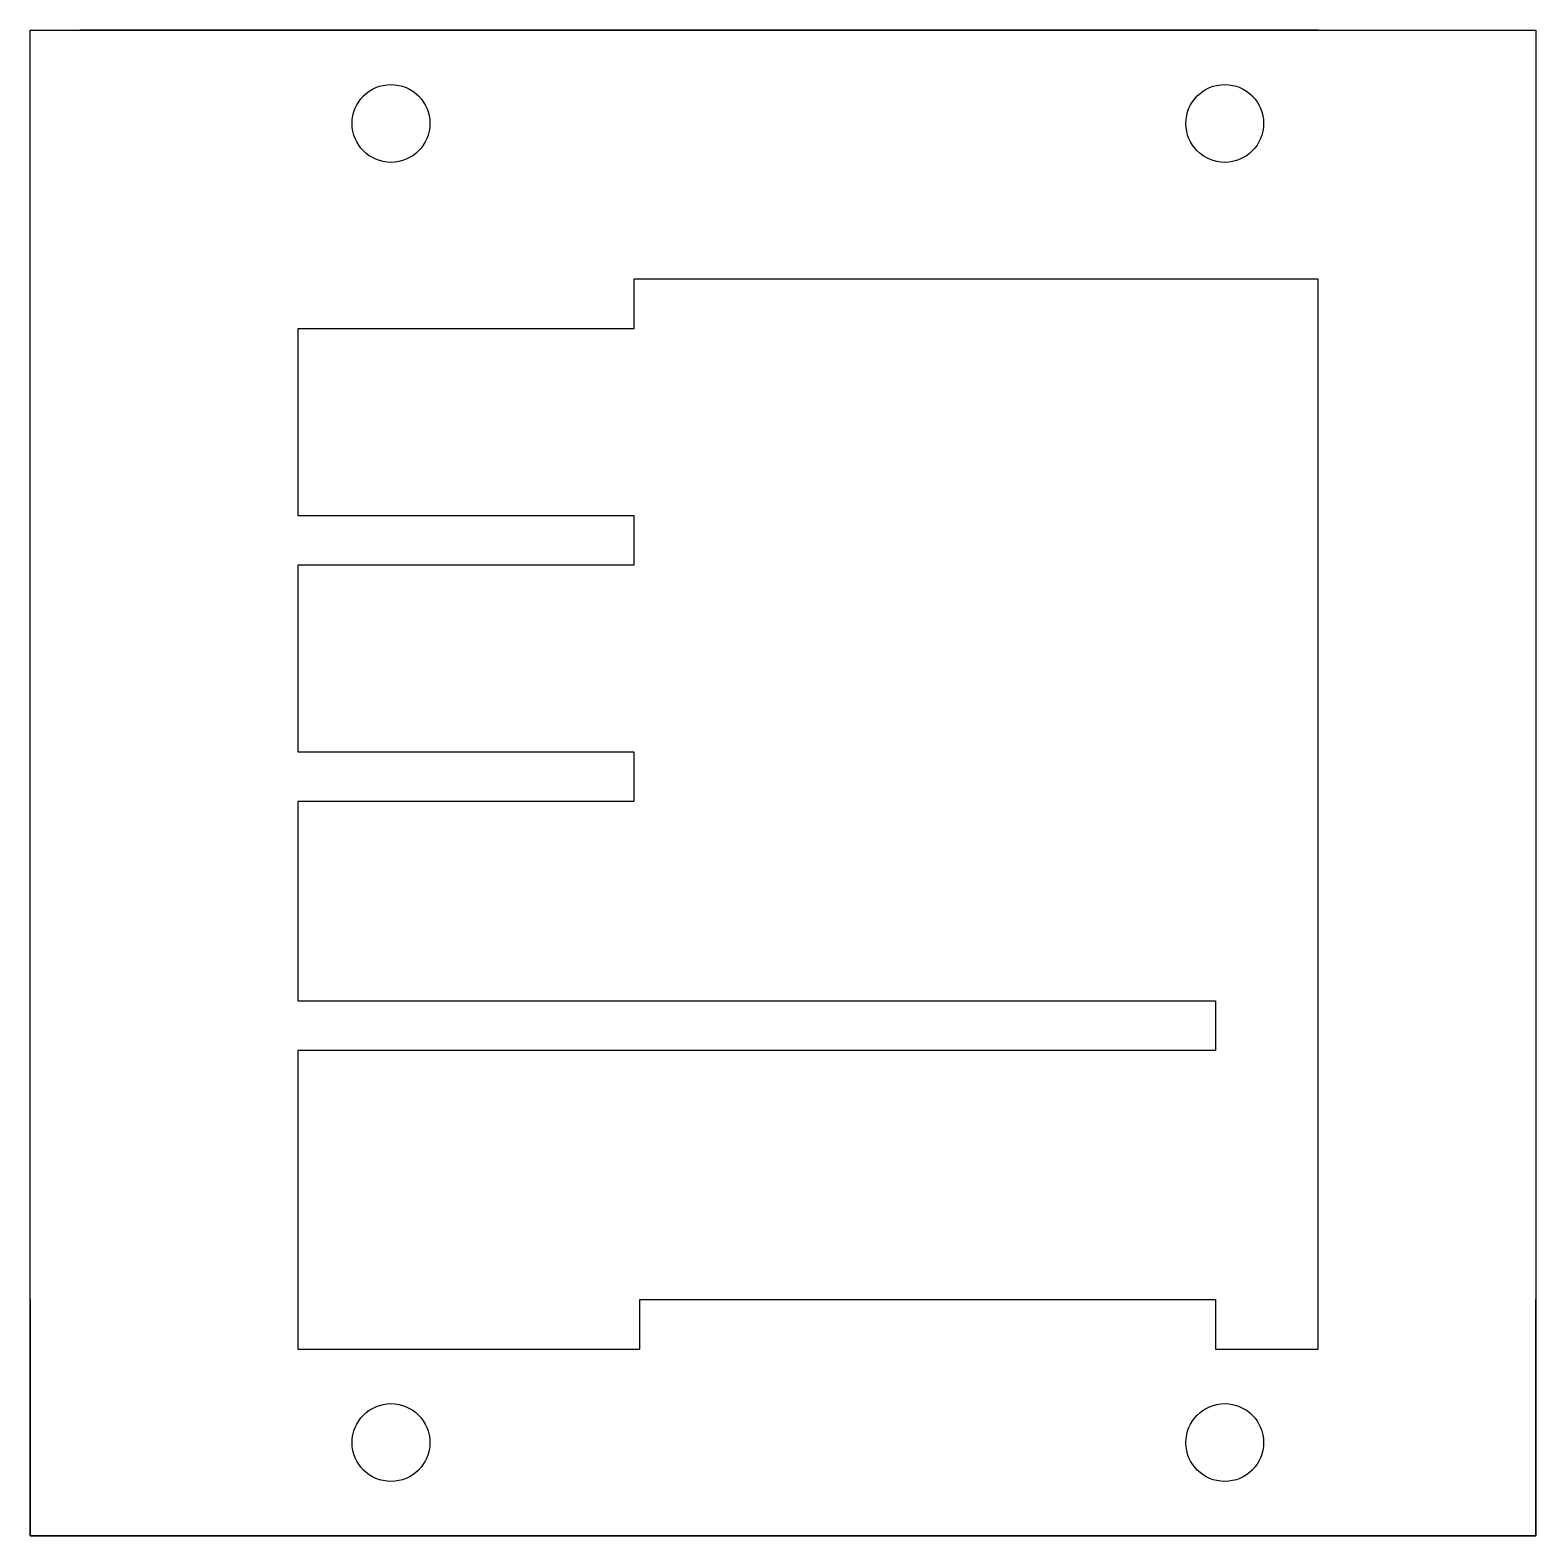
# Model space of a CAD drawing. Header units: millimetres. Extents: x 0 to 48.4, y 0 to 48.4.
import ezdxf

# ---------------------------------------------------------------- set-up
doc = ezdxf.new("R2010")
doc.units = ezdxf.units.MM
doc.layers.get('0').update_dxf_attribs({"linetype": 'CONTINUOUS'})

msp = doc.modelspace()

# ---------------------------------------------------------------- linework, layer by layer
for p, q in [((0, 48.4), (1.6, 48.4)), ((0, 0), (0, 48.4)), ((8.6, 48.4), (1.6, 48.4)), ((41.4, 48.4), (8.6, 48.4)), ((41.4, 48.4), (48.4, 48.4)), ((48.4, 48.4), (48.4, 0)), ((41.4, 25.2), (41.4, 31.2)), ((0, 7.6), (0, 0)), ((48.4, 0), (48.4, 7.6)), ((1.6, 0), (0, 0)), ((0, 0), (48.4, 0)), ((48.4, 0), (41.4, 0))]:
    msp.add_line(p, q)
for points in [[(0, 0), (0, 48.4), (48.4, 48.4), (48.4, 0)], [(38.1, 15.6), (8.6, 15.6), (8.6, 7.6), (8.6, 6), (19.6, 6), (19.6, 7.6), (38.1, 7.6), (38.1, 6), (41.4, 6), (41.4, 7.6), (41.4, 15.6), (41.4, 17.2), (41.4, 23.6), (41.4, 32.8), (41.4, 38.8), (41.4, 40.4), (19.4, 40.4), (19.4, 38.8), (8.6, 38.8), (8.6, 32.8), (19.4, 32.8), (19.4, 31.2), (8.6, 31.2), (8.6, 25.2), (19.4, 25.2), (19.4, 23.6), (8.6, 23.6), (8.6, 17.2), (38.1, 17.2)]]:
    msp.add_lwpolyline(points, close=True)
for centre in [(11.6, 45.4), (38.4, 45.4), (11.6, 3), (38.4, 3)]:
    msp.add_circle(centre, 1.25)

doc.saveas('drawing.dxf')
